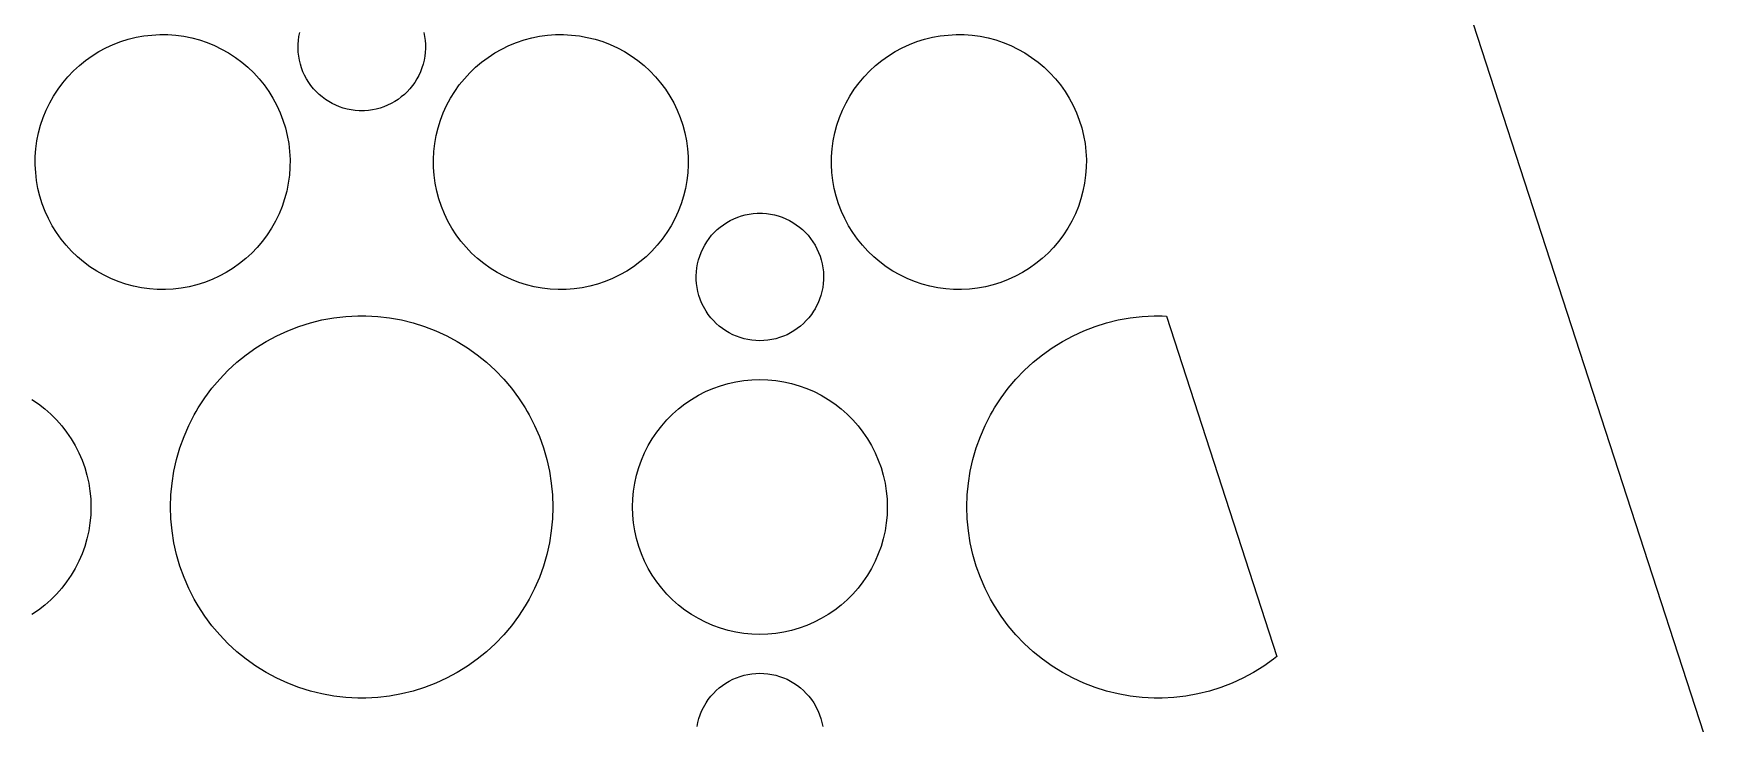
# Model space of a CAD drawing. Header units: metres. Extents: x -75 to 75, y 0 to 231.
# Drawn here: x -10.3 to 42.3, y 101.5 to 123.1 of the extents above; entities that cross this region are included whole.
import ezdxf

# ---------------------------------------------------------------- set-up
doc = ezdxf.new("R2010")
doc.units = ezdxf.units.M

msp = doc.modelspace()

# ---------------------------------------------------------------- linework, layer by layer
for p, q in [((75, 0), (0, 230.826)), ((-1.97296, 123.02), (-1.94778, 123.143)), ((1.94778, 123.143), (1.97296, 123.02)), ((-8.24928, 122.543), (-8.02994, 122.661)), ((-8.02994, 122.661), (-7.79991, 122.766)), ((-7.79991, 122.766), (-7.56721, 122.856)), ((-7.56721, 122.856), (-7.32689, 122.931)), ((-7.32689, 122.931), (-7.08122, 122.992)), ((-7.08122, 122.992), (-6.83594, 123.036)), ((-6.83594, 123.036), (-6.58455, 123.064)), ((-6.58455, 123.064), (-6.33507, 123.078)), ((-6.33507, 123.078), (-6.08215, 123.075)), ((-6.08215, 123.075), (-5.83305, 123.057)), ((-5.83305, 123.057), (-5.58281, 123.023)), ((-5.58281, 123.023), (-5.33638, 122.973)), ((-5.33638, 122.973), (-5.09529, 122.908)), ((-5.09529, 122.908), (-4.85687, 122.828)), ((-4.85687, 122.828), (-4.62265, 122.733)), ((-4.62265, 122.733), (-4.39682, 122.623)), ((-4.39682, 122.623), (-4.179, 122.501)), ((-2.00005, 122.644), (-1.99928, 122.772)), ((-1.99356, 122.521), (-2.00005, 122.644)), ((-1.99928, 122.772), (-1.98936, 122.895)), ((-1.98936, 122.895), (-1.97296, 123.02)), ((1.97296, 123.02), (1.98936, 122.895)), ((1.98936, 122.895), (1.9989, 122.772)), ((2.00043, 122.644), (1.99356, 122.52)), ((1.9989, 122.772), (2.00043, 122.644)), ((4.179, 122.501), (4.39682, 122.623)), ((4.39682, 122.623), (4.62265, 122.733)), ((4.62265, 122.733), (4.85687, 122.828)), ((4.85687, 122.828), (5.09529, 122.908)), ((5.09529, 122.908), (5.33638, 122.973)), ((5.33638, 122.973), (5.58281, 123.023)), ((5.58281, 123.023), (5.83305, 123.057)), ((5.83305, 123.057), (6.08215, 123.075)), ((6.08215, 123.075), (6.33507, 123.078)), ((6.33507, 123.078), (6.58493, 123.064)), ((6.58493, 123.064), (6.83594, 123.036)), ((6.83594, 123.036), (7.08122, 122.991)), ((7.08122, 122.991), (7.32689, 122.931)), ((7.32689, 122.931), (7.56721, 122.856)), ((7.56721, 122.856), (7.79991, 122.766)), ((7.79991, 122.766), (8.02994, 122.661)), ((8.02994, 122.661), (8.24928, 122.543)), ((16.7507, 122.543), (16.9701, 122.661)), ((16.9701, 122.661), (17.2001, 122.766)), ((17.2001, 122.766), (17.4328, 122.856)), ((17.4328, 122.856), (17.6731, 122.931)), ((17.6731, 122.931), (17.9188, 122.992)), ((17.9188, 122.992), (18.1641, 123.036)), ((18.1641, 123.036), (18.4155, 123.064)), ((18.4155, 123.064), (18.6649, 123.078)), ((18.6649, 123.078), (18.9178, 123.075)), ((18.9178, 123.075), (19.1669, 123.057)), ((19.1669, 123.057), (19.4172, 123.023)), ((19.4172, 123.023), (19.6636, 122.973)), ((19.6636, 122.973), (19.9047, 122.908)), ((19.9047, 122.908), (20.1431, 122.828)), ((20.1431, 122.828), (20.3773, 122.733)), ((20.3773, 122.733), (20.6032, 122.623)), ((20.6032, 122.623), (20.821, 122.501)), ((-9.04961, 121.936), (-8.86459, 122.107)), ((-8.86459, 122.107), (-8.66814, 122.266)), ((-8.66814, 122.266), (-8.46405, 122.41)), ((-8.46405, 122.41), (-8.24928, 122.543)), ((-4.179, 122.501), (-3.96729, 122.363)), ((-3.96729, 122.363), (-3.76511, 122.213)), ((-3.76511, 122.213), (-3.57323, 122.051)), ((-1.97906, 122.396), (-1.99356, 122.521)), ((-1.95694, 122.272), (-1.97906, 122.396)), ((-1.9268, 122.15), (-1.95694, 122.272)), ((-1.88904, 122.029), (-1.9268, 122.15)), ((1.92642, 122.149), (1.88904, 122.029)), ((1.95656, 122.271), (1.92642, 122.149)), ((1.97906, 122.396), (1.95656, 122.271)), ((1.99356, 122.52), (1.97906, 122.396)), ((3.57323, 122.051), (3.76511, 122.213)), ((3.76511, 122.213), (3.96729, 122.363)), ((3.96729, 122.363), (4.179, 122.501)), ((8.24928, 122.543), (8.46405, 122.411)), ((8.46405, 122.411), (8.66814, 122.266)), ((8.66814, 122.266), (8.86459, 122.107)), ((8.86459, 122.107), (9.04961, 121.936)), ((15.9504, 121.936), (16.1354, 122.107)), ((16.1354, 122.107), (16.3319, 122.266)), ((16.3319, 122.266), (16.5359, 122.41)), ((16.5359, 122.41), (16.7507, 122.543)), ((20.821, 122.501), (21.0327, 122.363)), ((21.0327, 122.363), (21.2349, 122.213)), ((21.2349, 122.213), (21.4268, 122.051)), ((-9.53484, 121.361), (-9.38416, 121.564)), ((-9.38416, 121.564), (-9.22356, 121.755)), ((-9.22356, 121.755), (-9.04961, 121.936)), ((-3.57323, 122.051), (-3.39165, 121.877)), ((-3.39165, 121.877), (-3.22266, 121.693)), ((-3.22266, 121.693), (-3.06396, 121.497)), ((-1.84402, 121.913), (-1.88904, 122.029)), ((-1.79214, 121.799), (-1.84402, 121.913)), ((-1.73225, 121.686), (-1.79214, 121.799)), ((-1.66512, 121.579), (-1.73225, 121.686)), ((-1.59302, 121.478), (-1.66512, 121.579)), ((1.6655, 121.579), (1.59225, 121.476)), ((1.73225, 121.686), (1.6655, 121.579)), ((1.79138, 121.797), (1.73225, 121.686)), ((1.84364, 121.912), (1.79138, 121.797)), ((1.88904, 122.029), (1.84364, 121.912)), ((3.06396, 121.497), (3.22266, 121.693)), ((3.22266, 121.693), (3.39165, 121.877)), ((3.39165, 121.877), (3.57323, 122.051)), ((9.04961, 121.936), (9.22356, 121.755)), ((9.22356, 121.755), (9.38416, 121.564)), ((9.38416, 121.564), (9.53484, 121.361)), ((15.4652, 121.361), (15.6158, 121.564)), ((15.6158, 121.564), (15.7764, 121.755)), ((15.7764, 121.755), (15.9504, 121.936)), ((21.4268, 122.051), (21.6084, 121.877)), ((21.6084, 121.877), (21.7773, 121.693)), ((21.7773, 121.693), (21.936, 121.497)), ((-9.79462, 120.932), (-9.67178, 121.15)), ((-9.67178, 121.15), (-9.53484, 121.361)), ((-3.06396, 121.497), (-2.91901, 121.293)), ((-2.91901, 121.293), (-2.78511, 121.077)), ((-2.78511, 121.077), (-2.66647, 120.856)), ((-1.51367, 121.379), (-1.59302, 121.478)), ((-1.42975, 121.288), (-1.51367, 121.379)), ((-1.33896, 121.201), (-1.42975, 121.288)), ((-1.24283, 121.12), (-1.33896, 121.201)), ((-1.14174, 121.045), (-1.24283, 121.12)), ((-1.03531, 120.975), (-1.14174, 121.045)), ((1.14059, 121.044), (1.03531, 120.975)), ((1.24283, 121.12), (1.14059, 121.044)), ((1.33896, 121.201), (1.24283, 121.12)), ((1.4286, 121.286), (1.33896, 121.201)), ((1.51367, 121.379), (1.4286, 121.286)), ((1.59225, 121.476), (1.51367, 121.379)), ((2.66647, 120.856), (2.78511, 121.077)), ((2.78511, 121.077), (2.91901, 121.293)), ((2.91901, 121.293), (3.06396, 121.497)), ((9.53484, 121.361), (9.67178, 121.15)), ((9.67178, 121.15), (9.79462, 120.932)), ((15.2054, 120.932), (15.3282, 121.15)), ((15.3282, 121.15), (15.4652, 121.361)), ((21.936, 121.497), (22.081, 121.293)), ((22.081, 121.293), (22.2149, 121.077)), ((22.2149, 121.077), (22.3335, 120.856)), ((-9.99908, 120.473), (-9.90486, 120.705)), ((-9.90486, 120.705), (-9.79462, 120.932)), ((-2.66647, 120.856), (-2.56233, 120.627)), ((-2.56233, 120.627), (-2.47269, 120.395)), ((-0.92735, 120.914), (-1.03531, 120.975)), ((-0.81406, 120.86), (-0.92735, 120.914)), ((-0.69656, 120.812), (-0.81406, 120.86)), ((-0.57716, 120.771), (-0.69656, 120.812)), ((-0.45738, 120.739), (-0.57716, 120.771)), ((-0.33417, 120.715), (-0.45738, 120.739)), ((-0.20828, 120.697), (-0.33417, 120.715)), ((-0.08392, 120.688), (-0.20828, 120.697)), ((0.00038, 120.687), (-0.08392, 120.688)), ((0.0843, 120.688), (0.00038, 120.687)), ((0.20828, 120.697), (0.0843, 120.688)), ((0.33417, 120.715), (0.20828, 120.697)), ((0.45738, 120.739), (0.33417, 120.715)), ((0.57716, 120.771), (0.45738, 120.739)), ((0.69656, 120.812), (0.57716, 120.771)), ((0.81406, 120.86), (0.69656, 120.812)), ((0.92583, 120.913), (0.81406, 120.86)), ((1.03531, 120.975), (0.92583, 120.913)), ((2.47269, 120.395), (2.56233, 120.627)), ((2.56233, 120.627), (2.66647, 120.856)), ((9.79462, 120.932), (9.90486, 120.705)), ((9.90486, 120.705), (9.99908, 120.473)), ((15.0009, 120.473), (15.0951, 120.705)), ((15.0951, 120.705), (15.2054, 120.932)), ((22.3335, 120.856), (22.4377, 120.627)), ((22.4377, 120.627), (22.5273, 120.395)), ((-10.1944, 119.745), (-10.1448, 119.991)), ((-10.1448, 119.991), (-10.0796, 120.234)), ((-10.0796, 120.234), (-9.99908, 120.473)), ((-2.47269, 120.395), (-2.39716, 120.153)), ((-2.39716, 120.153), (-2.33688, 119.909)), ((2.33727, 119.909), (2.39716, 120.153)), ((2.39716, 120.153), (2.47269, 120.395)), ((9.99908, 120.473), (10.0796, 120.234)), ((10.0796, 120.234), (10.1448, 119.991)), ((10.1448, 119.991), (10.1944, 119.745)), ((14.8056, 119.745), (14.8552, 119.991)), ((14.8552, 119.991), (14.9204, 120.234)), ((14.9204, 120.234), (15.0009, 120.473)), ((22.5273, 120.395), (22.6028, 120.153)), ((22.6028, 120.153), (22.6631, 119.909)), ((-10.247, 119.247), (-10.2283, 119.496)), ((-10.2283, 119.496), (-10.1944, 119.745)), ((-2.33688, 119.909), (-2.29225, 119.661)), ((-2.29225, 119.661), (-2.26402, 119.412)), ((2.26402, 119.412), (2.29225, 119.661)), ((2.29225, 119.661), (2.33727, 119.909)), ((10.1944, 119.745), (10.2283, 119.496)), ((10.2283, 119.496), (10.2467, 119.247)), ((14.753, 119.247), (14.7717, 119.496)), ((14.7717, 119.496), (14.8056, 119.745)), ((22.6631, 119.909), (22.7077, 119.661)), ((22.7077, 119.661), (22.736, 119.412)), ((-10.2493, 118.995), (-10.247, 119.247)), ((-10.236, 118.745), (-10.2493, 118.995)), ((-2.26402, 119.412), (-2.25067, 119.162)), ((-2.25067, 119.162), (-2.25296, 118.91)), ((2.25029, 119.162), (2.26402, 119.412)), ((2.25334, 118.91), (2.25029, 119.162)), ((10.2497, 118.995), (10.236, 118.743)), ((10.2467, 119.247), (10.2497, 118.995)), ((14.7507, 118.995), (14.753, 119.247)), ((14.764, 118.745), (14.7507, 118.995)), ((22.736, 119.412), (22.7493, 119.162)), ((22.7493, 119.162), (22.747, 118.91)), ((-10.2077, 118.496), (-10.236, 118.745)), ((-10.1631, 118.248), (-10.2077, 118.496)), ((-2.30598, 118.41), (-2.35558, 118.164)), ((-2.27165, 118.661), (-2.30598, 118.41)), ((-2.25296, 118.91), (-2.27165, 118.661)), ((2.27165, 118.661), (2.25334, 118.91)), ((2.3056, 118.412), (2.27165, 118.661)), ((2.35519, 118.166), (2.3056, 118.412)), ((10.2074, 118.494), (10.1627, 118.248)), ((10.236, 118.743), (10.2074, 118.494)), ((14.7923, 118.496), (14.764, 118.745)), ((14.8369, 118.248), (14.7923, 118.496)), ((22.694, 118.41), (22.6444, 118.164)), ((22.7283, 118.661), (22.694, 118.41)), ((22.747, 118.91), (22.7283, 118.661)), ((-10.1028, 118.004), (-10.1631, 118.248)), ((-10.0273, 117.762), (-10.1028, 118.004)), ((-2.42081, 117.921), (-2.50092, 117.684)), ((-2.35558, 118.164), (-2.42081, 117.921)), ((2.42043, 117.923), (2.35519, 118.166)), ((2.50092, 117.684), (2.42043, 117.923)), ((10.1025, 118.002), (10.0273, 117.762)), ((10.1627, 118.248), (10.1025, 118.002)), ((14.8972, 118.004), (14.8369, 118.248)), ((14.9727, 117.762), (14.8972, 118.004)), ((22.5792, 117.921), (22.4991, 117.684)), ((22.6444, 118.164), (22.5792, 117.921)), ((-9.93767, 117.53), (-10.0273, 117.762)), ((-9.83353, 117.301), (-9.93767, 117.53)), ((-2.5959, 117.45), (-2.70538, 117.225)), ((-2.50092, 117.684), (-2.5959, 117.45)), ((2.59514, 117.452), (2.50092, 117.684)), ((2.70538, 117.225), (2.59514, 117.452)), ((9.93729, 117.529), (9.83276, 117.3)), ((10.0273, 117.762), (9.93729, 117.529)), ((11.6859, 117.297), (11.8034, 117.345)), ((11.8034, 117.345), (11.9232, 117.385)), ((11.9232, 117.385), (12.0426, 117.418)), ((12.0426, 117.418), (12.1658, 117.442)), ((12.1658, 117.442), (12.2917, 117.459)), ((12.2917, 117.459), (12.4157, 117.469)), ((12.4157, 117.469), (12.4996, 117.469)), ((12.4996, 117.469), (12.5839, 117.469)), ((12.5839, 117.469), (12.7083, 117.459)), ((12.7083, 117.459), (12.8342, 117.442)), ((12.8342, 117.442), (12.9574, 117.418)), ((12.9574, 117.418), (13.0768, 117.385)), ((13.0768, 117.385), (13.1966, 117.345)), ((13.1966, 117.345), (13.3141, 117.297)), ((15.0623, 117.53), (14.9727, 117.762)), ((15.1665, 117.301), (15.0623, 117.53)), ((22.4041, 117.45), (22.2946, 117.225)), ((22.4991, 117.684), (22.4041, 117.45)), ((-9.71451, 117.079), (-9.83353, 117.301)), ((-9.58099, 116.864), (-9.71451, 117.079)), ((-9.43604, 116.66), (-9.58099, 116.864)), ((-2.82822, 117.007), (-2.96593, 116.795)), ((-2.70538, 117.225), (-2.82822, 117.007)), ((2.82822, 117.007), (2.70538, 117.225)), ((2.96516, 116.796), (2.82822, 117.007)), ((9.58099, 116.864), (9.43527, 116.659)), ((9.71451, 117.079), (9.58099, 116.864)), ((9.83276, 117.3), (9.71451, 117.079)), ((10.9863, 116.778), (11.0703, 116.869)), ((11.0703, 116.869), (11.161, 116.956)), ((11.161, 116.956), (11.2572, 117.037)), ((11.2572, 117.037), (11.3583, 117.112)), ((11.3583, 117.112), (11.4647, 117.181)), ((11.4647, 117.181), (11.5726, 117.243)), ((11.5726, 117.243), (11.6859, 117.297)), ((13.3141, 117.297), (13.4274, 117.243)), ((13.4274, 117.243), (13.5353, 117.181)), ((13.5353, 117.181), (13.6417, 117.112)), ((13.6417, 117.112), (13.7428, 117.037)), ((13.7428, 117.037), (13.839, 116.956)), ((13.839, 116.956), (13.9297, 116.869)), ((13.9297, 116.869), (14.0137, 116.778)), ((15.2855, 117.079), (15.1665, 117.301)), ((15.419, 116.864), (15.2855, 117.079)), ((15.564, 116.66), (15.419, 116.864)), ((22.1718, 117.007), (22.0341, 116.795)), ((22.2946, 117.225), (22.1718, 117.007)), ((-9.27734, 116.464), (-9.43604, 116.66)), ((-9.10835, 116.28), (-9.27734, 116.464)), ((-3.27759, 116.401), (-3.45154, 116.219)), ((-3.11584, 116.593), (-3.27759, 116.401)), ((-2.96593, 116.795), (-3.11584, 116.593)), ((3.11584, 116.593), (2.96516, 116.796)), ((3.27644, 116.402), (3.11584, 116.593)), ((3.45039, 116.22), (3.27644, 116.402)), ((9.27734, 116.464), (9.10721, 116.279)), ((9.43527, 116.659), (9.27734, 116.464)), ((10.656, 116.244), (10.7079, 116.358)), ((10.7079, 116.358), (10.7677, 116.471)), ((10.7677, 116.471), (10.8345, 116.578)), ((10.8345, 116.578), (10.907, 116.679)), ((10.907, 116.679), (10.9863, 116.778)), ((14.0137, 116.778), (14.093, 116.679)), ((14.093, 116.679), (14.1651, 116.578)), ((14.1651, 116.578), (14.2323, 116.471)), ((14.2323, 116.471), (14.2921, 116.358)), ((14.2921, 116.358), (14.344, 116.244)), ((15.7227, 116.464), (15.564, 116.66)), ((15.8916, 116.28), (15.7227, 116.464)), ((21.7224, 116.401), (21.5485, 116.219)), ((21.8842, 116.593), (21.7224, 116.401)), ((22.0341, 116.795), (21.8842, 116.593)), ((-8.92677, 116.106), (-9.10835, 116.28)), ((-8.73489, 115.944), (-8.92677, 116.106)), ((-8.53271, 115.794), (-8.73489, 115.944)), ((-8.321, 115.656), (-8.53271, 115.794)), ((-3.83186, 115.891), (-4.03595, 115.747)), ((-3.63541, 116.05), (-3.83186, 115.891)), ((-3.45154, 116.219), (-3.63541, 116.05)), ((3.63541, 116.05), (3.45039, 116.22)), ((3.83186, 115.891), (3.63541, 116.05)), ((4.03595, 115.746), (3.83186, 115.891)), ((8.53157, 115.793), (8.321, 115.656)), ((8.73489, 115.944), (8.53157, 115.793)), ((8.92677, 116.106), (8.73489, 115.944)), ((9.10721, 116.279), (8.92677, 116.106)), ((10.5064, 115.636), (10.5209, 115.761)), ((10.5209, 115.761), (10.5431, 115.885)), ((10.5431, 115.885), (10.5732, 116.007)), ((10.5732, 116.007), (10.611, 116.128)), ((10.611, 116.128), (10.656, 116.244)), ((14.344, 116.244), (14.389, 116.128)), ((14.389, 116.128), (14.4268, 116.007)), ((14.4268, 116.007), (14.4569, 115.885)), ((14.4569, 115.885), (14.4791, 115.761)), ((14.4791, 115.761), (14.4936, 115.636)), ((16.0732, 116.106), (15.8916, 116.28)), ((16.2651, 115.944), (16.0732, 116.106)), ((16.4673, 115.794), (16.2651, 115.944)), ((16.679, 115.656), (16.4673, 115.794)), ((21.1681, 115.891), (20.9641, 115.747)), ((21.3646, 116.05), (21.1681, 115.891)), ((21.5485, 116.219), (21.3646, 116.05)), ((-8.10318, 115.534), (-8.321, 115.656)), ((-7.87735, 115.424), (-8.10318, 115.534)), ((-7.64313, 115.329), (-7.87735, 115.424)), ((-7.40509, 115.249), (-7.64313, 115.329)), ((-7.16362, 115.184), (-7.40509, 115.249)), ((-4.93279, 115.301), (-5.17311, 115.226)), ((-4.70009, 115.39), (-4.93279, 115.301)), ((-4.47159, 115.495), (-4.70009, 115.39)), ((-4.25072, 115.614), (-4.47159, 115.495)), ((-4.03595, 115.747), (-4.25072, 115.614)), ((4.25072, 115.614), (4.03595, 115.746)), ((4.47006, 115.496), (4.25072, 115.614)), ((4.70009, 115.39), (4.47006, 115.496)), ((4.93279, 115.301), (4.70009, 115.39)), ((5.17311, 115.226), (4.93279, 115.301)), ((7.40509, 115.249), (7.16362, 115.184)), ((7.64313, 115.329), (7.40509, 115.249)), ((7.87735, 115.424), (7.64313, 115.329)), ((8.10318, 115.534), (7.87735, 115.424)), ((8.321, 115.656), (8.10318, 115.534)), ((10.4996, 115.512), (10.5064, 115.636)), ((10.5011, 115.385), (10.4996, 115.512)), ((10.5106, 115.261), (10.5011, 115.385)), ((10.527, 115.137), (10.5106, 115.261)), ((14.4894, 115.261), (14.4726, 115.136)), ((14.4993, 115.385), (14.4894, 115.261)), ((14.4936, 115.636), (14.5, 115.512)), ((14.5, 115.512), (14.4993, 115.385)), ((16.8968, 115.534), (16.679, 115.656)), ((17.1227, 115.424), (16.8968, 115.534)), ((17.3569, 115.329), (17.1227, 115.424)), ((17.5949, 115.249), (17.3569, 115.329)), ((17.8364, 115.184), (17.5949, 115.249)), ((20.0672, 115.301), (19.8269, 115.226)), ((20.2999, 115.39), (20.0672, 115.301)), ((20.5284, 115.495), (20.2999, 115.39)), ((20.7493, 115.614), (20.5284, 115.495)), ((20.9641, 115.747), (20.7493, 115.614)), ((-6.91719, 115.134), (-7.16362, 115.184)), ((-6.66695, 115.1), (-6.91719, 115.134)), ((-6.41785, 115.081), (-6.66695, 115.1)), ((-6.16493, 115.079), (-6.41785, 115.081)), ((-5.91545, 115.092), (-6.16493, 115.079)), ((-5.66406, 115.121), (-5.91545, 115.092)), ((-5.41878, 115.165), (-5.66406, 115.121)), ((-5.17311, 115.226), (-5.41878, 115.165)), ((5.41878, 115.165), (5.17311, 115.226)), ((5.66406, 115.121), (5.41878, 115.165)), ((5.91507, 115.092), (5.66406, 115.121)), ((6.16493, 115.079), (5.91507, 115.092)), ((6.41785, 115.082), (6.16493, 115.079)), ((6.66695, 115.1), (6.41785, 115.082)), ((6.91719, 115.134), (6.66695, 115.1)), ((7.16362, 115.184), (6.91719, 115.134)), ((10.5522, 115.014), (10.527, 115.137)), ((10.5846, 114.893), (10.5522, 115.014)), ((10.6251, 114.774), (10.5846, 114.893)), ((10.672, 114.657), (10.6251, 114.774)), ((14.3749, 114.774), (14.3272, 114.656)), ((14.415, 114.891), (14.3749, 114.774)), ((14.4474, 115.012), (14.415, 114.891)), ((14.4726, 115.136), (14.4474, 115.012)), ((18.0828, 115.134), (17.8364, 115.184)), ((18.3331, 115.1), (18.0828, 115.134)), ((18.5822, 115.081), (18.3331, 115.1)), ((18.8351, 115.079), (18.5822, 115.081)), ((19.0845, 115.092), (18.8351, 115.079)), ((19.3359, 115.121), (19.0845, 115.092)), ((19.5812, 115.165), (19.3359, 115.121)), ((19.8269, 115.226), (19.5812, 115.165)), ((-1.24817, 114.121), (-0.87547, 114.189)), ((-0.87547, 114.189), (-0.50125, 114.231)), ((-0.50125, 114.231), (-0.12627, 114.251)), ((-0.12627, 114.251), (0, 114.25)), ((0, 114.25), (0.12627, 114.252)), ((0.12627, 114.252), (0.50163, 114.231)), ((0.50163, 114.231), (0.87547, 114.188)), ((0.87547, 114.188), (1.24817, 114.121)), ((10.7277, 114.543), (10.672, 114.657)), ((10.7681, 114.47), (10.7277, 114.543)), ((10.8109, 114.399), (10.7681, 114.47)), ((10.8814, 114.294), (10.8109, 114.399)), ((10.9592, 114.194), (10.8814, 114.294)), ((11.0413, 114.101), (10.9592, 114.194)), ((14.0404, 114.194), (13.9576, 114.1)), ((14.1178, 114.293), (14.0404, 114.194)), ((14.1884, 114.398), (14.1178, 114.293)), ((14.2323, 114.471), (14.1884, 114.398)), ((14.2723, 114.543), (14.2323, 114.471)), ((14.3272, 114.656), (14.2723, 114.543)), ((23.7518, 114.121), (24.1245, 114.189)), ((24.1245, 114.189), (24.4987, 114.231)), ((24.4987, 114.231), (24.8737, 114.251)), ((24.8737, 114.251), (25, 114.25)), ((25, 114.25), (25.1263, 114.252)), ((25.1263, 114.252), (25.2622, 114.244)), ((25.2622, 114.244), (28.7336, 103.56)), ((-2.66838, 113.626), (-2.3243, 113.784)), ((-2.3243, 113.784), (-1.97372, 113.919)), ((-1.97372, 113.919), (-1.61247, 114.032)), ((-1.61247, 114.032), (-1.24817, 114.121)), ((1.24817, 114.121), (1.61247, 114.032)), ((1.61247, 114.032), (1.97372, 113.919)), ((1.97372, 113.919), (2.3243, 113.784)), ((2.3243, 113.784), (2.66838, 113.626)), ((11.1301, 114.012), (11.0413, 114.101)), ((11.2244, 113.929), (11.1301, 114.012)), ((11.3235, 113.852), (11.2244, 113.929)), ((11.4288, 113.781), (11.3235, 113.852)), ((11.5356, 113.718), (11.4288, 113.781)), ((11.6474, 113.66), (11.5356, 113.718)), ((11.7626, 113.61), (11.6474, 113.66)), ((13.3526, 113.66), (13.2374, 113.61)), ((13.4644, 113.718), (13.3526, 113.66)), ((13.5712, 113.781), (13.4644, 113.718)), ((13.6753, 113.852), (13.5712, 113.781)), ((13.7756, 113.929), (13.6753, 113.852)), ((13.8687, 114.011), (13.7756, 113.929)), ((13.9576, 114.1), (13.8687, 114.011)), ((22.3316, 113.626), (22.6757, 113.784)), ((22.6757, 113.784), (23.0263, 113.919)), ((23.0263, 113.919), (23.3875, 114.032)), ((23.3875, 114.032), (23.7518, 114.121)), ((-3.62663, 113.032), (-3.32031, 113.25)), ((-3.32031, 113.25), (-2.99911, 113.449)), ((-2.99911, 113.449), (-2.66838, 113.626)), ((2.66838, 113.626), (2.99911, 113.449)), ((2.99911, 113.449), (3.32031, 113.25)), ((3.32031, 113.25), (3.62663, 113.032)), ((11.8824, 113.568), (11.7626, 113.61)), ((12.0033, 113.532), (11.8824, 113.568)), ((12.1243, 113.506), (12.0033, 113.532)), ((12.2498, 113.486), (12.1243, 113.506)), ((12.3749, 113.474), (12.2498, 113.486)), ((12.5, 113.469), (12.3749, 113.474)), ((12.6251, 113.474), (12.5, 113.469)), ((12.7502, 113.486), (12.6251, 113.474)), ((12.8757, 113.506), (12.7502, 113.486)), ((12.9967, 113.532), (12.8757, 113.506)), ((13.1176, 113.568), (12.9967, 113.532)), ((13.2374, 113.61), (13.1176, 113.568)), ((21.3734, 113.032), (21.6797, 113.25)), ((21.6797, 113.25), (22.0009, 113.449)), ((22.0009, 113.449), (22.3316, 113.626)), ((-4.19846, 112.539), (-3.92113, 112.794)), ((-3.92113, 112.794), (-3.62663, 113.032)), ((3.62663, 113.032), (3.92113, 112.794)), ((3.92113, 112.794), (4.19846, 112.539)), ((20.8015, 112.539), (21.0789, 112.794)), ((21.0789, 112.794), (21.3734, 113.032)), ((-4.70123, 111.98), (-4.459, 112.267)), ((-4.459, 112.267), (-4.19846, 112.539)), ((4.19846, 112.539), (4.459, 112.267)), ((4.459, 112.267), (4.70123, 111.98)), ((11.2644, 112.057), (11.5051, 112.128)), ((11.5051, 112.128), (11.7496, 112.182)), ((11.7496, 112.182), (11.9991, 112.222)), ((11.9991, 112.222), (12.2478, 112.245)), ((12.2478, 112.245), (12.5, 112.253)), ((12.5, 112.253), (12.7522, 112.245)), ((12.7522, 112.245), (13.0009, 112.222)), ((13.0009, 112.222), (13.2504, 112.182)), ((13.2504, 112.182), (13.4949, 112.128)), ((13.4949, 112.128), (13.7356, 112.057)), ((20.2988, 111.98), (20.541, 112.267)), ((20.541, 112.267), (20.8015, 112.539)), ((-10.3573, 111.631), (-10.1479, 111.489)), ((-5.13229, 111.36), (-4.92668, 111.676)), ((-4.92668, 111.676), (-4.70123, 111.98)), ((4.70123, 111.98), (4.92668, 111.676)), ((4.92668, 111.676), (5.13229, 111.36)), ((10.1479, 111.489), (10.3573, 111.631)), ((10.3573, 111.631), (10.5721, 111.758)), ((10.5721, 111.758), (10.796, 111.872)), ((10.796, 111.872), (11.0264, 111.972)), ((11.0264, 111.972), (11.2644, 112.057)), ((13.7356, 112.057), (13.9736, 111.972)), ((13.9736, 111.972), (14.204, 111.872)), ((14.204, 111.872), (14.4279, 111.758)), ((14.4279, 111.758), (14.6427, 111.631)), ((14.6427, 111.631), (14.8521, 111.489)), ((19.8677, 111.36), (20.0733, 111.676)), ((20.0733, 111.676), (20.2988, 111.98)), ((-10.1479, 111.489), (-9.94949, 111.334)), ((-9.94949, 111.334), (-9.76105, 111.168)), ((-9.76105, 111.168), (-9.58328, 110.991)), ((-5.42908, 110.807), (-5.25818, 111.143)), ((-5.25818, 111.143), (-5.19371, 111.251)), ((-5.19371, 111.251), (-5.13229, 111.36)), ((5.13229, 111.36), (5.19333, 111.252)), ((5.19333, 111.252), (5.25818, 111.143)), ((5.25818, 111.143), (5.42908, 110.807)), ((9.58328, 110.991), (9.76105, 111.168)), ((9.76105, 111.168), (9.94949, 111.334)), ((9.94949, 111.334), (10.1479, 111.489)), ((14.8521, 111.489), (15.0505, 111.334)), ((15.0505, 111.334), (15.239, 111.168)), ((15.239, 111.168), (15.4167, 110.991)), ((19.5709, 110.807), (19.7418, 111.143)), ((19.7418, 111.143), (19.8063, 111.251)), ((19.8063, 111.251), (19.8677, 111.36)), ((-9.58328, 110.991), (-9.41811, 110.803)), ((-9.41811, 110.803), (-9.26323, 110.604)), ((-9.26323, 110.604), (-9.12209, 110.395)), ((-5.57823, 110.463), (-5.42908, 110.807)), ((5.42908, 110.807), (5.57823, 110.463)), ((9.12209, 110.395), (9.26323, 110.604)), ((9.26323, 110.604), (9.41811, 110.803)), ((9.41811, 110.803), (9.58328, 110.991)), ((15.4167, 110.991), (15.5819, 110.803)), ((15.5819, 110.803), (15.7368, 110.604)), ((15.7368, 110.604), (15.8779, 110.395)), ((19.4218, 110.463), (19.5709, 110.807)), ((-9.12209, 110.395), (-8.99429, 110.18)), ((-8.99429, 110.18), (-8.88023, 109.955)), ((-5.81169, 109.744), (-5.70602, 110.106)), ((-5.70602, 110.106), (-5.57823, 110.463)), ((5.57823, 110.463), (5.70602, 110.106)), ((5.70602, 110.106), (5.81169, 109.744)), ((8.88023, 109.955), (8.99429, 110.18)), ((8.99429, 110.18), (9.12209, 110.395)), ((15.8779, 110.395), (16.0057, 110.18)), ((16.0057, 110.18), (16.1198, 109.955)), ((19.1883, 109.744), (19.294, 110.106)), ((19.294, 110.106), (19.4218, 110.463)), ((-8.88023, 109.955), (-8.78105, 109.726)), ((-8.78105, 109.726), (-8.6956, 109.488)), ((-8.6956, 109.488), (-8.62503, 109.247)), ((-5.89371, 109.377), (-5.81169, 109.744)), ((5.81169, 109.744), (5.89371, 109.377)), ((8.62503, 109.247), (8.6956, 109.488)), ((8.6956, 109.488), (8.78105, 109.726)), ((8.78105, 109.726), (8.88023, 109.955)), ((16.1198, 109.955), (16.2189, 109.726)), ((16.2189, 109.726), (16.3044, 109.488)), ((16.3044, 109.488), (16.375, 109.247)), ((19.1063, 109.377), (19.1883, 109.744)), ((-8.62503, 109.247), (-8.57048, 109.002)), ((-8.57048, 109.002), (-8.53119, 108.754)), ((-5.98793, 108.63), (-5.95245, 109.004)), ((-5.95245, 109.004), (-5.89371, 109.377)), ((5.89371, 109.377), (5.95245, 109.004)), ((5.95245, 109.004), (5.98755, 108.63)), ((8.53119, 108.754), (8.57048, 109.002)), ((8.57048, 109.002), (8.62503, 109.247)), ((16.375, 109.247), (16.4295, 109.002)), ((16.4295, 109.002), (16.4688, 108.754)), ((19.0121, 108.63), (19.0475, 109.004)), ((19.0475, 109.004), (19.1063, 109.377)), ((-8.53119, 108.754), (-8.50792, 108.505)), ((-8.50792, 108.505), (-8.49991, 108.252)), ((-5.99976, 108.254), (-5.98793, 108.63)), ((5.98755, 108.63), (5.99976, 108.252)), ((8.49991, 108.254), (8.50754, 108.505)), ((8.50754, 108.505), (8.53119, 108.754)), ((16.4688, 108.754), (16.4921, 108.505)), ((16.4921, 108.505), (16.5001, 108.252)), ((19.0002, 108.254), (19.0121, 108.63)), ((-8.50754, 108.001), (-8.53119, 107.753)), ((-8.49991, 108.252), (-8.50754, 108.001)), ((-5.98755, 107.876), (-5.99976, 108.254)), ((-5.95245, 107.502), (-5.98755, 107.876)), ((5.98793, 107.876), (5.95245, 107.502)), ((5.99976, 108.252), (5.98793, 107.876)), ((8.50792, 108.001), (8.49991, 108.254)), ((8.53119, 107.753), (8.50792, 108.001)), ((16.4925, 108.001), (16.4688, 107.753)), ((16.5001, 108.252), (16.4925, 108.001)), ((19.0125, 107.876), (19.0002, 108.254)), ((19.0475, 107.502), (19.0125, 107.876)), ((-8.57086, 107.503), (-8.62541, 107.258)), ((-8.53119, 107.753), (-8.57086, 107.503)), ((-5.89371, 107.13), (-5.95245, 107.502)), ((5.95245, 107.502), (5.89333, 107.128)), ((8.57048, 107.505), (8.53119, 107.753)), ((8.62503, 107.259), (8.57048, 107.505)), ((16.4291, 107.503), (16.3746, 107.258)), ((16.4688, 107.753), (16.4291, 107.503)), ((19.1063, 107.13), (19.0475, 107.502)), ((-8.69598, 107.016), (-8.78105, 106.78)), ((-8.62541, 107.258), (-8.69598, 107.016)), ((-5.81169, 106.762), (-5.89371, 107.13)), ((5.89333, 107.128), (5.81131, 106.76)), ((8.6956, 107.018), (8.62503, 107.259)), ((8.78105, 106.78), (8.6956, 107.018)), ((16.304, 107.016), (16.2189, 106.78)), ((16.3746, 107.258), (16.304, 107.016)), ((19.1883, 106.762), (19.1063, 107.13)), ((-8.99506, 106.326), (-9.12209, 106.111)), ((-8.881, 106.549), (-8.99506, 106.326)), ((-8.78105, 106.78), (-8.881, 106.549)), ((-5.70602, 106.4), (-5.81169, 106.762)), ((-5.57823, 106.044), (-5.70602, 106.4)), ((5.70564, 106.398), (5.57823, 106.044)), ((5.81131, 106.76), (5.70564, 106.398)), ((8.88023, 106.551), (8.78105, 106.78)), ((8.99429, 106.327), (8.88023, 106.551)), ((9.12209, 106.111), (8.99429, 106.327)), ((16.0049, 106.326), (15.8779, 106.111)), ((16.119, 106.549), (16.0049, 106.326)), ((16.2189, 106.78), (16.119, 106.549)), ((19.294, 106.4), (19.1883, 106.762)), ((19.4218, 106.044), (19.294, 106.4)), ((-9.26399, 105.901), (-9.41849, 105.703)), ((-9.12209, 106.111), (-9.26399, 105.901)), ((-5.42908, 105.7), (-5.57823, 106.044)), ((5.57823, 106.044), (5.42831, 105.698)), ((9.26323, 105.902), (9.12209, 106.111)), ((9.41811, 105.703), (9.26323, 105.902)), ((15.736, 105.901), (15.5815, 105.703)), ((15.8779, 106.111), (15.736, 105.901)), ((19.5709, 105.7), (19.4218, 106.044)), ((-9.76219, 105.337), (-9.94949, 105.172)), ((-9.58443, 105.515), (-9.76219, 105.337)), ((-9.41849, 105.703), (-9.58443, 105.515)), ((-5.25818, 105.363), (-5.42908, 105.7)), ((-5.19333, 105.254), (-5.25818, 105.363)), ((-5.13229, 105.146), (-5.19333, 105.254)), ((5.19333, 105.254), (5.13229, 105.146)), ((5.25742, 105.362), (5.19333, 105.254)), ((5.42831, 105.698), (5.25742, 105.362)), ((9.58328, 105.516), (9.41811, 105.703)), ((9.76105, 105.338), (9.58328, 105.516)), ((9.94949, 105.172), (9.76105, 105.338)), ((15.2378, 105.337), (15.0505, 105.172)), ((15.4156, 105.515), (15.2378, 105.337)), ((15.5815, 105.703), (15.4156, 105.515)), ((19.7418, 105.363), (19.5709, 105.7)), ((19.8067, 105.254), (19.7418, 105.363)), ((19.8677, 105.146), (19.8067, 105.254)), ((-10.149, 105.017), (-10.3573, 104.876)), ((-9.94949, 105.172), (-10.149, 105.017)), ((-4.92668, 104.83), (-5.13229, 105.146)), ((-4.70123, 104.526), (-4.92668, 104.83)), ((4.92592, 104.829), (4.70123, 104.526)), ((5.13229, 105.146), (4.92592, 104.829)), ((10.1479, 105.017), (9.94949, 105.172)), ((10.3573, 104.876), (10.1479, 105.017)), ((10.5721, 104.749), (10.3573, 104.876)), ((10.796, 104.634), (10.5721, 104.749)), ((14.4279, 104.749), (14.204, 104.634)), ((14.6427, 104.876), (14.4279, 104.749)), ((14.851, 105.017), (14.6427, 104.876)), ((15.0505, 105.172), (14.851, 105.017)), ((20.0733, 104.83), (19.8677, 105.146)), ((20.2988, 104.526), (20.0733, 104.83)), ((-4.459, 104.239), (-4.70123, 104.526)), ((-4.19846, 103.967), (-4.459, 104.239)), ((4.45786, 104.238), (4.19731, 103.966)), ((4.70123, 104.526), (4.45786, 104.238)), ((11.0264, 104.535), (10.796, 104.634)), ((11.2644, 104.449), (11.0264, 104.535)), ((11.5059, 104.379), (11.2644, 104.449)), ((11.7496, 104.324), (11.5059, 104.379)), ((11.9991, 104.285), (11.7496, 104.324)), ((12.2478, 104.261), (11.9991, 104.285)), ((12.5, 104.253), (12.2478, 104.261)), ((12.7522, 104.261), (12.5, 104.253)), ((13.0009, 104.285), (12.7522, 104.261)), ((13.2504, 104.324), (13.0009, 104.285)), ((13.4941, 104.379), (13.2504, 104.324)), ((13.7356, 104.449), (13.4941, 104.379)), ((13.9736, 104.535), (13.7356, 104.449)), ((14.204, 104.634), (13.9736, 104.535)), ((20.541, 104.239), (20.2988, 104.526)), ((20.8015, 103.967), (20.541, 104.239)), ((-3.92113, 103.712), (-4.19846, 103.967)), ((-3.62663, 103.474), (-3.92113, 103.712)), ((3.92113, 103.712), (3.62663, 103.474)), ((4.19731, 103.966), (3.92113, 103.712)), ((21.0789, 103.712), (20.8015, 103.967)), ((21.3734, 103.474), (21.0789, 103.712)), ((-3.32031, 103.256), (-3.62663, 103.474)), ((-2.99911, 103.057), (-3.32031, 103.256)), ((3.32031, 103.256), (2.99911, 103.057)), ((3.62663, 103.474), (3.32031, 103.256)), ((21.6797, 103.256), (21.3734, 103.474)), ((22.0009, 103.057), (21.6797, 103.256)), ((28.3203, 103.256), (27.9991, 103.057)), ((28.6266, 103.474), (28.3203, 103.256)), ((28.7336, 103.56), (28.6266, 103.474)), ((-2.66838, 102.88), (-2.99911, 103.057)), ((-2.3243, 102.723), (-2.66838, 102.88)), ((-1.97372, 102.588), (-2.3243, 102.723)), ((2.3243, 102.723), (1.97372, 102.588)), ((2.66685, 102.879), (2.3243, 102.723)), ((2.99911, 103.057), (2.66685, 102.879)), ((11.2244, 102.577), (11.3235, 102.654)), ((11.3235, 102.654), (11.4288, 102.726)), ((11.4288, 102.726), (11.5356, 102.789)), ((11.5356, 102.789), (11.6474, 102.846)), ((11.6474, 102.846), (11.7626, 102.896)), ((11.7626, 102.896), (11.8824, 102.938)), ((11.8824, 102.938), (12.0026, 102.974)), ((12.0026, 102.974), (12.1243, 103.001)), ((12.1243, 103.001), (12.2498, 103.02)), ((12.2498, 103.02), (12.3749, 103.032)), ((12.3749, 103.032), (12.5, 103.037)), ((12.5, 103.037), (12.6251, 103.032)), ((12.6251, 103.032), (12.7502, 103.02)), ((12.7502, 103.02), (12.8757, 103.001)), ((12.8757, 103.001), (12.9974, 102.974)), ((12.9974, 102.974), (13.1176, 102.938)), ((13.1176, 102.938), (13.2374, 102.896)), ((13.2374, 102.896), (13.3526, 102.846)), ((13.3526, 102.846), (13.4644, 102.789)), ((13.4644, 102.789), (13.5712, 102.726)), ((13.5712, 102.726), (13.6765, 102.654)), ((13.6765, 102.654), (13.7756, 102.577)), ((22.3316, 102.88), (22.0009, 103.057)), ((22.6757, 102.723), (22.3316, 102.88)), ((23.0263, 102.588), (22.6757, 102.723)), ((27.3243, 102.723), (26.9737, 102.588)), ((27.6669, 102.879), (27.3243, 102.723)), ((27.9991, 103.057), (27.6669, 102.879)), ((-1.61247, 102.475), (-1.97372, 102.588)), ((-1.24817, 102.385), (-1.61247, 102.475)), ((-0.87547, 102.318), (-1.24817, 102.385)), ((-0.50163, 102.275), (-0.87547, 102.318)), ((-0.12627, 102.254), (-0.50163, 102.275)), ((0, 102.256), (-0.12627, 102.254)), ((0.12627, 102.255), (0, 102.256)), ((0.50125, 102.275), (0.12627, 102.255)), ((0.87547, 102.317), (0.50125, 102.275)), ((1.24817, 102.385), (0.87547, 102.317)), ((1.61247, 102.475), (1.24817, 102.385)), ((1.97372, 102.588), (1.61247, 102.475)), ((10.7677, 102.036), (10.8109, 102.107)), ((10.8109, 102.107), (10.8814, 102.212)), ((10.8814, 102.212), (10.9592, 102.312)), ((10.9592, 102.312), (11.0413, 102.405)), ((11.0413, 102.405), (11.1301, 102.494)), ((11.1301, 102.494), (11.2244, 102.577)), ((13.7756, 102.577), (13.8699, 102.494)), ((13.8699, 102.494), (13.9587, 102.405)), ((13.9587, 102.405), (14.0408, 102.312)), ((14.0408, 102.312), (14.1186, 102.212)), ((14.1186, 102.212), (14.1891, 102.107)), ((14.1891, 102.107), (14.2319, 102.036)), ((23.3875, 102.475), (23.0263, 102.588)), ((23.7518, 102.385), (23.3875, 102.475)), ((24.1245, 102.318), (23.7518, 102.385)), ((24.4984, 102.275), (24.1245, 102.318)), ((24.8737, 102.254), (24.4984, 102.275)), ((25, 102.256), (24.8737, 102.254)), ((25.1263, 102.255), (25, 102.256)), ((25.5013, 102.275), (25.1263, 102.255)), ((25.8755, 102.317), (25.5013, 102.275)), ((26.2482, 102.385), (25.8755, 102.317)), ((26.6125, 102.475), (26.2482, 102.385)), ((26.9737, 102.588), (26.6125, 102.475)), ((10.5522, 101.492), (10.5846, 101.614)), ((10.5846, 101.614), (10.6251, 101.733)), ((10.6251, 101.733), (10.672, 101.849)), ((10.672, 101.849), (10.7277, 101.963)), ((10.7277, 101.963), (10.7677, 102.036)), ((14.2319, 102.036), (14.2723, 101.963)), ((14.2723, 101.963), (14.328, 101.849)), ((14.328, 101.849), (14.3749, 101.733)), ((14.3749, 101.733), (14.4154, 101.614)), ((14.4154, 101.614), (14.4478, 101.492)), ((10.527, 101.369), (10.5522, 101.492)), ((14.4478, 101.492), (14.473, 101.369))]:
    msp.add_line(p, q)

doc.saveas('drawing.dxf')
